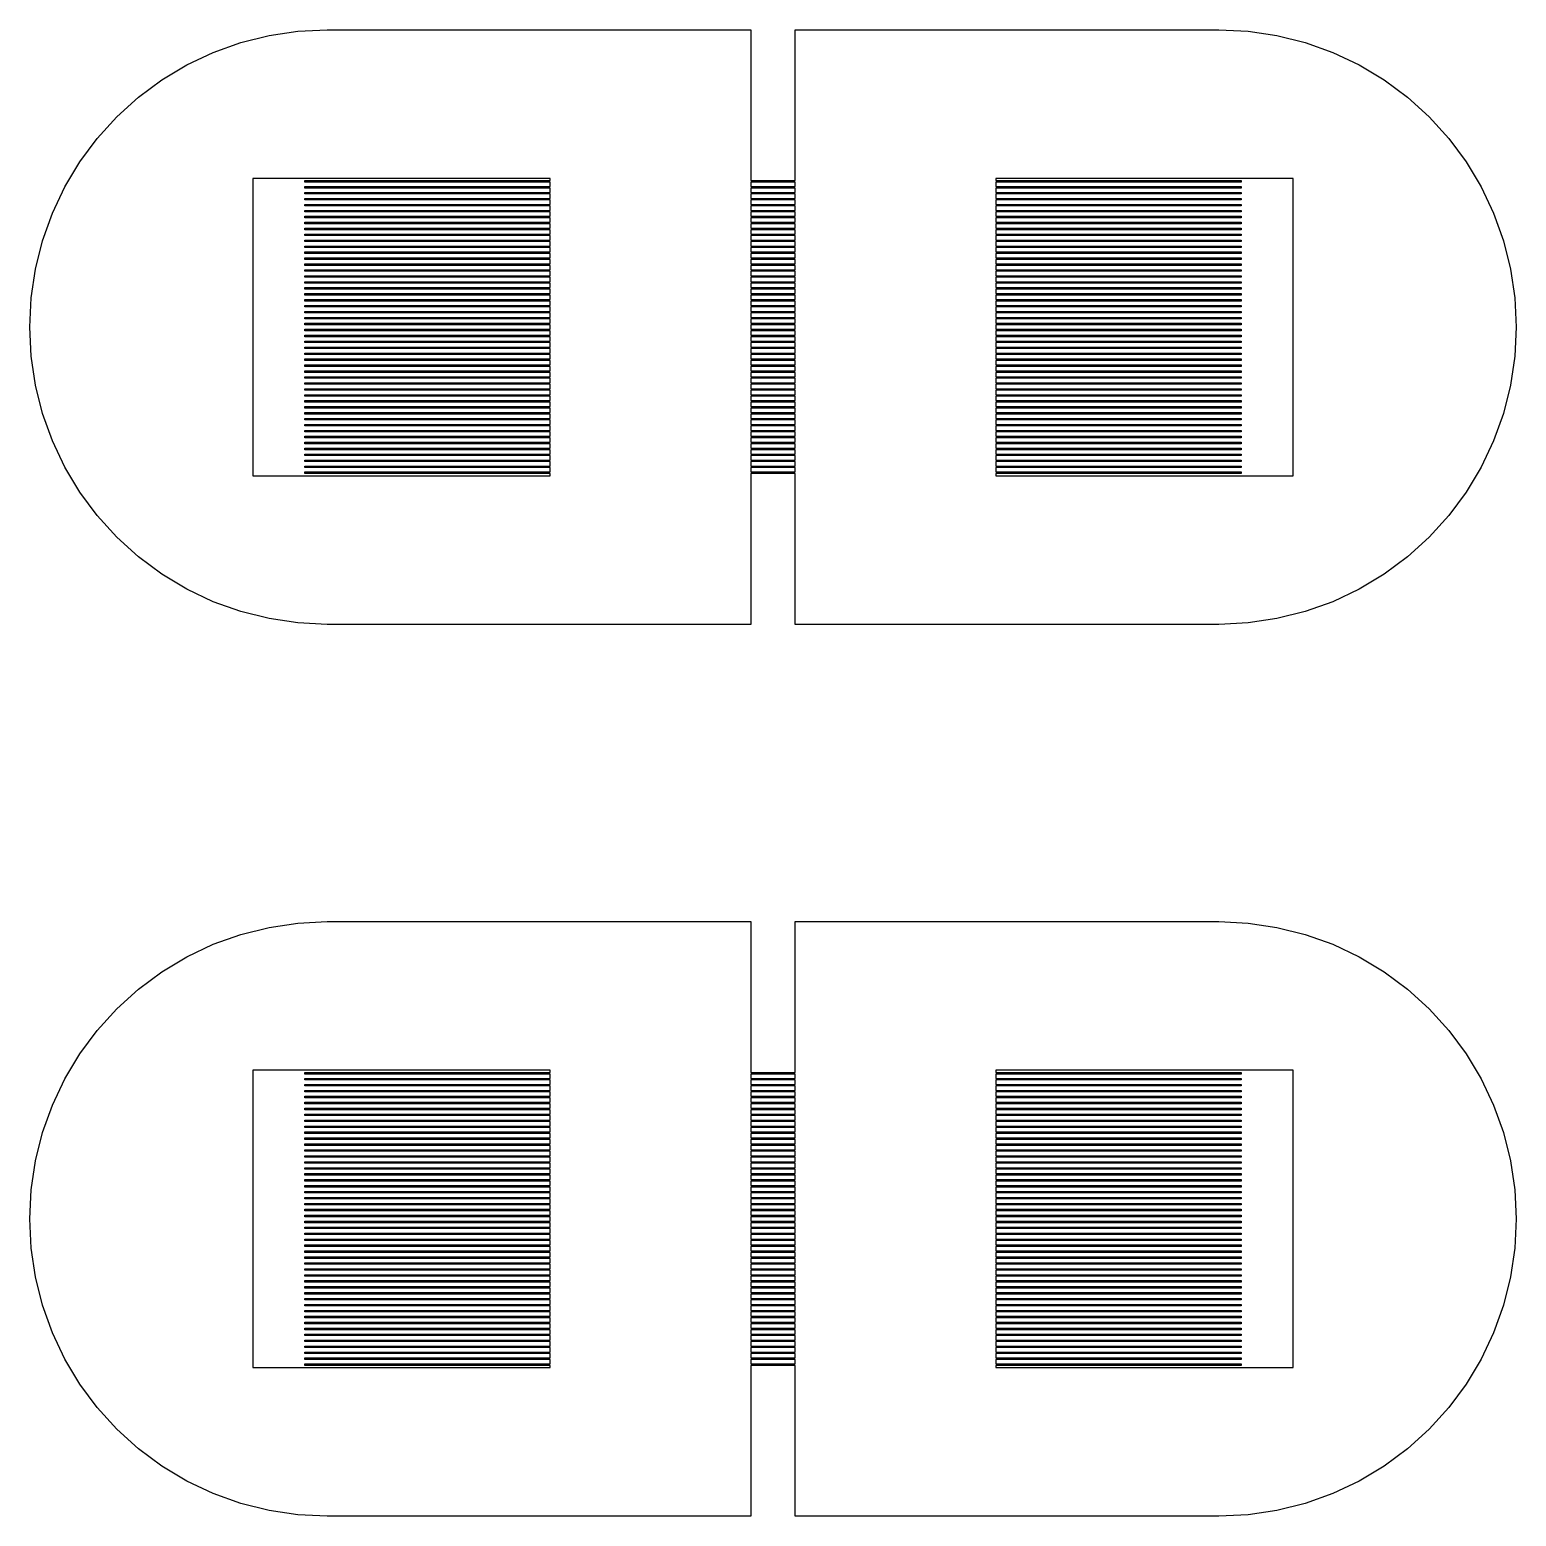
# Model space of a CAD drawing. Extents: x -16 to 83, y -18 to 83.
# Drawn here: x 18.5 to 28.5, y 36 to 46 of the extents above; entities that cross this region are included whole.
import ezdxf

# ---------------------------------------------------------------- set-up
doc = ezdxf.new("R2010")
doc.units = 0

msp = doc.modelspace()

# ---------------------------------------------------------------- linework, layer by layer
for p, q in [((20.304, 45.9904), (20.5, 46)), ((20.5, 46), (23.35, 46)), ((23.35, 46), (23.35, 44.985)), ((23.65, 44.985), (23.65, 46)), ((23.65, 46), (26.5, 46)), ((26.5, 46), (26.696, 45.9904)), ((19.7346, 45.8477), (19.9194, 45.9139)), ((19.9194, 45.9139), (20.1098, 45.9616)), ((20.1098, 45.9616), (20.304, 45.9904)), ((26.696, 45.9904), (26.8902, 45.9616)), ((26.8902, 45.9616), (27.0806, 45.9139)), ((27.0806, 45.9139), (27.2654, 45.8477)), ((19.5572, 45.7638), (19.7346, 45.8477)), ((27.2654, 45.8477), (27.4428, 45.7638)), ((19.3889, 45.6629), (19.5572, 45.7638)), ((27.4428, 45.7638), (27.6111, 45.6629)), ((19.2312, 45.546), (19.3889, 45.6629)), ((27.6111, 45.6629), (27.7688, 45.546)), ((19.0858, 45.4142), (19.2312, 45.546)), ((27.7688, 45.546), (27.9142, 45.4142)), ((18.954, 45.2688), (19.0858, 45.4142)), ((27.9142, 45.4142), (28.046, 45.2688)), ((18.8371, 45.1111), (18.954, 45.2688)), ((28.046, 45.2688), (28.1629, 45.1111)), ((18.7362, 44.9428), (18.8371, 45.1111)), ((28.1629, 45.1111), (28.2638, 44.9428)), ((22, 45), (20, 45)), ((20, 45), (20, 43)), ((22, 44.985), (22, 45)), ((27, 45), (25, 45)), ((25, 45), (25, 44.985)), ((27, 43), (27, 45)), ((18.6523, 44.7654), (18.7362, 44.9428)), ((20.35, 44.975), (20.35, 44.985)), ((20.35, 44.985), (22, 44.985)), ((22, 44.975), (20.35, 44.975)), ((20.35, 44.935), (20.35, 44.945)), ((20.35, 44.945), (22, 44.945)), ((22, 44.935), (20.35, 44.935)), ((20.35, 44.895), (20.35, 44.905)), ((20.35, 44.905), (22, 44.905)), ((22, 44.945), (22, 44.975)), ((22, 44.905), (22, 44.935)), ((23.35, 44.985), (23.65, 44.985)), ((23.65, 44.975), (23.35, 44.975)), ((23.35, 44.975), (23.35, 44.945)), ((23.35, 44.945), (23.65, 44.945)), ((23.65, 44.935), (23.35, 44.935)), ((23.35, 44.935), (23.35, 44.905)), ((23.35, 44.905), (23.65, 44.905)), ((23.65, 44.945), (23.65, 44.975)), ((23.65, 44.905), (23.65, 44.935)), ((25, 44.985), (26.65, 44.985)), ((26.65, 44.975), (25, 44.975)), ((25, 44.975), (25, 44.945)), ((25, 44.945), (26.65, 44.945)), ((26.65, 44.935), (25, 44.935)), ((25, 44.935), (25, 44.905)), ((25, 44.905), (26.65, 44.905)), ((26.65, 44.985), (26.65, 44.975)), ((26.65, 44.945), (26.65, 44.935)), ((26.65, 44.905), (26.65, 44.895)), ((28.2638, 44.9428), (28.3477, 44.7654)), ((22, 44.895), (20.35, 44.895)), ((20.35, 44.855), (20.35, 44.865)), ((20.35, 44.865), (22, 44.865)), ((22, 44.855), (20.35, 44.855)), ((20.35, 44.815), (20.35, 44.825)), ((20.35, 44.825), (22, 44.825)), ((22, 44.815), (20.35, 44.815)), ((22, 44.865), (22, 44.895)), ((22, 44.825), (22, 44.855)), ((22, 44.785), (22, 44.815)), ((23.65, 44.895), (23.35, 44.895)), ((23.35, 44.895), (23.35, 44.865)), ((23.35, 44.865), (23.65, 44.865)), ((23.65, 44.855), (23.35, 44.855)), ((23.35, 44.855), (23.35, 44.825)), ((23.35, 44.825), (23.65, 44.825)), ((23.65, 44.815), (23.35, 44.815)), ((23.35, 44.815), (23.35, 44.785)), ((23.65, 44.865), (23.65, 44.895)), ((23.65, 44.825), (23.65, 44.855)), ((23.65, 44.785), (23.65, 44.815)), ((26.65, 44.895), (25, 44.895)), ((25, 44.895), (25, 44.865)), ((25, 44.865), (26.65, 44.865)), ((26.65, 44.855), (25, 44.855)), ((25, 44.855), (25, 44.825)), ((25, 44.825), (26.65, 44.825)), ((26.65, 44.815), (25, 44.815)), ((25, 44.815), (25, 44.785)), ((26.65, 44.865), (26.65, 44.855)), ((26.65, 44.825), (26.65, 44.815)), ((18.5861, 44.5806), (18.6523, 44.7654)), ((20.35, 44.775), (20.35, 44.785)), ((20.35, 44.785), (22, 44.785)), ((22, 44.775), (20.35, 44.775)), ((20.35, 44.735), (20.35, 44.745)), ((20.35, 44.745), (22, 44.745)), ((22, 44.735), (20.35, 44.735)), ((20.35, 44.695), (20.35, 44.705)), ((20.35, 44.705), (22, 44.705)), ((22, 44.745), (22, 44.775)), ((22, 44.705), (22, 44.735)), ((23.35, 44.785), (23.65, 44.785)), ((23.65, 44.775), (23.35, 44.775)), ((23.35, 44.775), (23.35, 44.745)), ((23.35, 44.745), (23.65, 44.745)), ((23.65, 44.735), (23.35, 44.735)), ((23.35, 44.735), (23.35, 44.705)), ((23.35, 44.705), (23.65, 44.705)), ((23.65, 44.745), (23.65, 44.775)), ((23.65, 44.705), (23.65, 44.735)), ((25, 44.785), (26.65, 44.785)), ((26.65, 44.775), (25, 44.775)), ((25, 44.775), (25, 44.745)), ((25, 44.745), (26.65, 44.745)), ((26.65, 44.735), (25, 44.735)), ((25, 44.735), (25, 44.705)), ((25, 44.705), (26.65, 44.705)), ((26.65, 44.785), (26.65, 44.775)), ((26.65, 44.745), (26.65, 44.735)), ((26.65, 44.705), (26.65, 44.695)), ((28.3477, 44.7654), (28.4139, 44.5806)), ((22, 44.695), (20.35, 44.695)), ((20.35, 44.655), (20.35, 44.665)), ((20.35, 44.665), (22, 44.665)), ((22, 44.655), (20.35, 44.655)), ((20.35, 44.615), (20.35, 44.625)), ((20.35, 44.625), (22, 44.625)), ((22, 44.615), (20.35, 44.615)), ((22, 44.665), (22, 44.695)), ((22, 44.625), (22, 44.655)), ((22, 44.585), (22, 44.615)), ((23.65, 44.695), (23.35, 44.695)), ((23.35, 44.695), (23.35, 44.665)), ((23.35, 44.665), (23.65, 44.665)), ((23.65, 44.655), (23.35, 44.655)), ((23.35, 44.655), (23.35, 44.625)), ((23.35, 44.625), (23.65, 44.625)), ((23.65, 44.615), (23.35, 44.615)), ((23.35, 44.615), (23.35, 44.585)), ((23.65, 44.665), (23.65, 44.695)), ((23.65, 44.625), (23.65, 44.655)), ((23.65, 44.585), (23.65, 44.615)), ((26.65, 44.695), (25, 44.695)), ((25, 44.695), (25, 44.665)), ((25, 44.665), (26.65, 44.665)), ((26.65, 44.655), (25, 44.655)), ((25, 44.655), (25, 44.625)), ((25, 44.625), (26.65, 44.625)), ((26.65, 44.615), (25, 44.615)), ((25, 44.615), (25, 44.585)), ((26.65, 44.665), (26.65, 44.655)), ((26.65, 44.625), (26.65, 44.615)), ((18.5384, 44.3902), (18.5861, 44.5806)), ((20.35, 44.575), (20.35, 44.585)), ((20.35, 44.585), (22, 44.585)), ((22, 44.575), (20.35, 44.575)), ((20.35, 44.535), (20.35, 44.545)), ((20.35, 44.545), (22, 44.545)), ((22, 44.535), (20.35, 44.535)), ((20.35, 44.495), (20.35, 44.505)), ((20.35, 44.505), (22, 44.505)), ((22, 44.545), (22, 44.575)), ((22, 44.505), (22, 44.535)), ((23.35, 44.585), (23.65, 44.585)), ((23.65, 44.575), (23.35, 44.575)), ((23.35, 44.575), (23.35, 44.545)), ((23.35, 44.545), (23.65, 44.545)), ((23.65, 44.535), (23.35, 44.535)), ((23.35, 44.535), (23.35, 44.505)), ((23.35, 44.505), (23.65, 44.505)), ((23.65, 44.545), (23.65, 44.575)), ((23.65, 44.505), (23.65, 44.535)), ((25, 44.585), (26.65, 44.585)), ((26.65, 44.575), (25, 44.575)), ((25, 44.575), (25, 44.545)), ((25, 44.545), (26.65, 44.545)), ((26.65, 44.535), (25, 44.535)), ((25, 44.535), (25, 44.505)), ((25, 44.505), (26.65, 44.505)), ((26.65, 44.585), (26.65, 44.575)), ((26.65, 44.545), (26.65, 44.535)), ((26.65, 44.505), (26.65, 44.495)), ((28.4139, 44.5806), (28.4616, 44.3902)), ((22, 44.495), (20.35, 44.495)), ((20.35, 44.455), (20.35, 44.465)), ((20.35, 44.465), (22, 44.465)), ((22, 44.455), (20.35, 44.455)), ((20.35, 44.415), (20.35, 44.425)), ((20.35, 44.425), (22, 44.425)), ((22, 44.415), (20.35, 44.415)), ((22, 44.465), (22, 44.495)), ((22, 44.425), (22, 44.455)), ((22, 44.385), (22, 44.415)), ((23.65, 44.495), (23.35, 44.495)), ((23.35, 44.495), (23.35, 44.465)), ((23.35, 44.465), (23.65, 44.465)), ((23.65, 44.455), (23.35, 44.455)), ((23.35, 44.455), (23.35, 44.425)), ((23.35, 44.425), (23.65, 44.425)), ((23.65, 44.415), (23.35, 44.415)), ((23.35, 44.415), (23.35, 44.385)), ((23.65, 44.465), (23.65, 44.495)), ((23.65, 44.425), (23.65, 44.455)), ((23.65, 44.385), (23.65, 44.415)), ((26.65, 44.495), (25, 44.495)), ((25, 44.495), (25, 44.465)), ((25, 44.465), (26.65, 44.465)), ((26.65, 44.455), (25, 44.455)), ((25, 44.455), (25, 44.425)), ((25, 44.425), (26.65, 44.425)), ((26.65, 44.415), (25, 44.415)), ((25, 44.415), (25, 44.385)), ((26.65, 44.465), (26.65, 44.455)), ((26.65, 44.425), (26.65, 44.415)), ((18.5096, 44.196), (18.5384, 44.3902)), ((20.35, 44.375), (20.35, 44.385)), ((20.35, 44.385), (22, 44.385)), ((22, 44.375), (20.35, 44.375)), ((20.35, 44.335), (20.35, 44.345)), ((20.35, 44.345), (22, 44.345)), ((22, 44.335), (20.35, 44.335)), ((20.35, 44.295), (20.35, 44.305)), ((20.35, 44.305), (22, 44.305)), ((22, 44.345), (22, 44.375)), ((22, 44.305), (22, 44.335)), ((23.35, 44.385), (23.65, 44.385)), ((23.65, 44.375), (23.35, 44.375)), ((23.35, 44.375), (23.35, 44.345)), ((23.35, 44.345), (23.65, 44.345)), ((23.65, 44.335), (23.35, 44.335)), ((23.35, 44.335), (23.35, 44.305)), ((23.35, 44.305), (23.65, 44.305)), ((23.65, 44.345), (23.65, 44.375)), ((23.65, 44.305), (23.65, 44.335)), ((25, 44.385), (26.65, 44.385)), ((26.65, 44.375), (25, 44.375)), ((25, 44.375), (25, 44.345)), ((25, 44.345), (26.65, 44.345)), ((26.65, 44.335), (25, 44.335)), ((25, 44.335), (25, 44.305)), ((25, 44.305), (26.65, 44.305)), ((26.65, 44.385), (26.65, 44.375)), ((26.65, 44.345), (26.65, 44.335)), ((26.65, 44.305), (26.65, 44.295)), ((28.4616, 44.3902), (28.4904, 44.196)), ((22, 44.295), (20.35, 44.295)), ((20.35, 44.255), (20.35, 44.265)), ((20.35, 44.265), (22, 44.265)), ((22, 44.255), (20.35, 44.255)), ((20.35, 44.215), (20.35, 44.225)), ((20.35, 44.225), (22, 44.225)), ((22, 44.215), (20.35, 44.215)), ((22, 44.265), (22, 44.295)), ((22, 44.225), (22, 44.255)), ((22, 44.185), (22, 44.215)), ((23.65, 44.295), (23.35, 44.295)), ((23.35, 44.295), (23.35, 44.265)), ((23.35, 44.265), (23.65, 44.265)), ((23.65, 44.255), (23.35, 44.255)), ((23.35, 44.255), (23.35, 44.225)), ((23.35, 44.225), (23.65, 44.225)), ((23.65, 44.215), (23.35, 44.215)), ((23.35, 44.215), (23.35, 44.185)), ((23.65, 44.265), (23.65, 44.295)), ((23.65, 44.225), (23.65, 44.255)), ((23.65, 44.185), (23.65, 44.215)), ((26.65, 44.295), (25, 44.295)), ((25, 44.295), (25, 44.265)), ((25, 44.265), (26.65, 44.265)), ((26.65, 44.255), (25, 44.255)), ((25, 44.255), (25, 44.225)), ((25, 44.225), (26.65, 44.225)), ((26.65, 44.215), (25, 44.215)), ((25, 44.215), (25, 44.185)), ((26.65, 44.265), (26.65, 44.255)), ((26.65, 44.225), (26.65, 44.215)), ((18.5, 44), (18.5096, 44.196)), ((20.35, 44.175), (20.35, 44.185)), ((20.35, 44.185), (22, 44.185)), ((22, 44.175), (20.35, 44.175)), ((20.35, 44.135), (20.35, 44.145)), ((20.35, 44.145), (22, 44.145)), ((22, 44.135), (20.35, 44.135)), ((20.35, 44.095), (20.35, 44.105)), ((20.35, 44.105), (22, 44.105)), ((22, 44.145), (22, 44.175)), ((22, 44.105), (22, 44.135)), ((23.35, 44.185), (23.65, 44.185)), ((23.65, 44.175), (23.35, 44.175)), ((23.35, 44.175), (23.35, 44.145)), ((23.35, 44.145), (23.65, 44.145)), ((23.65, 44.135), (23.35, 44.135)), ((23.35, 44.135), (23.35, 44.105)), ((23.35, 44.105), (23.65, 44.105)), ((23.65, 44.145), (23.65, 44.175)), ((23.65, 44.105), (23.65, 44.135)), ((25, 44.185), (26.65, 44.185)), ((26.65, 44.175), (25, 44.175)), ((25, 44.175), (25, 44.145)), ((25, 44.145), (26.65, 44.145)), ((26.65, 44.135), (25, 44.135)), ((25, 44.135), (25, 44.105)), ((25, 44.105), (26.65, 44.105)), ((26.65, 44.185), (26.65, 44.175)), ((26.65, 44.145), (26.65, 44.135)), ((26.65, 44.105), (26.65, 44.095)), ((28.4904, 44.196), (28.5, 44)), ((18.5096, 43.804), (18.5, 44)), ((22, 44.095), (20.35, 44.095)), ((20.35, 44.055), (20.35, 44.065)), ((20.35, 44.065), (22, 44.065)), ((22, 44.055), (20.35, 44.055)), ((20.35, 44.015), (20.35, 44.025)), ((20.35, 44.025), (22, 44.025)), ((22, 44.015), (20.35, 44.015)), ((22, 44.065), (22, 44.095)), ((22, 44.025), (22, 44.055)), ((22, 43.985), (22, 44.015)), ((23.65, 44.095), (23.35, 44.095)), ((23.35, 44.095), (23.35, 44.065)), ((23.35, 44.065), (23.65, 44.065)), ((23.65, 44.055), (23.35, 44.055)), ((23.35, 44.055), (23.35, 44.025)), ((23.35, 44.025), (23.65, 44.025)), ((23.65, 44.015), (23.35, 44.015)), ((23.35, 44.015), (23.35, 43.985)), ((23.65, 44.065), (23.65, 44.095)), ((23.65, 44.025), (23.65, 44.055)), ((23.65, 43.985), (23.65, 44.015)), ((26.65, 44.095), (25, 44.095)), ((25, 44.095), (25, 44.065)), ((25, 44.065), (26.65, 44.065)), ((26.65, 44.055), (25, 44.055)), ((25, 44.055), (25, 44.025)), ((25, 44.025), (26.65, 44.025)), ((26.65, 44.015), (25, 44.015)), ((25, 44.015), (25, 43.985)), ((26.65, 44.065), (26.65, 44.055)), ((26.65, 44.025), (26.65, 44.015)), ((28.5, 44), (28.4904, 43.804)), ((20.35, 43.975), (20.35, 43.985)), ((20.35, 43.985), (22, 43.985)), ((22, 43.975), (20.35, 43.975)), ((20.35, 43.935), (20.35, 43.945)), ((20.35, 43.945), (22, 43.945)), ((22, 43.935), (20.35, 43.935)), ((20.35, 43.895), (20.35, 43.905)), ((20.35, 43.905), (22, 43.905)), ((22, 43.945), (22, 43.975)), ((22, 43.905), (22, 43.935)), ((23.35, 43.985), (23.65, 43.985)), ((23.65, 43.975), (23.35, 43.975)), ((23.35, 43.975), (23.35, 43.945)), ((23.35, 43.945), (23.65, 43.945)), ((23.65, 43.935), (23.35, 43.935)), ((23.35, 43.935), (23.35, 43.905)), ((23.35, 43.905), (23.65, 43.905)), ((23.65, 43.945), (23.65, 43.975)), ((23.65, 43.905), (23.65, 43.935)), ((25, 43.985), (26.65, 43.985)), ((26.65, 43.975), (25, 43.975)), ((25, 43.975), (25, 43.945)), ((25, 43.945), (26.65, 43.945)), ((26.65, 43.935), (25, 43.935)), ((25, 43.935), (25, 43.905)), ((25, 43.905), (26.65, 43.905)), ((26.65, 43.985), (26.65, 43.975)), ((26.65, 43.945), (26.65, 43.935)), ((26.65, 43.905), (26.65, 43.895)), ((18.5384, 43.6098), (18.5096, 43.804)), ((22, 43.895), (20.35, 43.895)), ((20.35, 43.855), (20.35, 43.865)), ((20.35, 43.865), (22, 43.865)), ((22, 43.855), (20.35, 43.855)), ((20.35, 43.815), (20.35, 43.825)), ((20.35, 43.825), (22, 43.825)), ((22, 43.815), (20.35, 43.815)), ((22, 43.865), (22, 43.895)), ((22, 43.825), (22, 43.855)), ((22, 43.785), (22, 43.815)), ((23.65, 43.895), (23.35, 43.895)), ((23.35, 43.895), (23.35, 43.865)), ((23.35, 43.865), (23.65, 43.865)), ((23.65, 43.855), (23.35, 43.855)), ((23.35, 43.855), (23.35, 43.825)), ((23.35, 43.825), (23.65, 43.825)), ((23.65, 43.815), (23.35, 43.815)), ((23.35, 43.815), (23.35, 43.785)), ((23.65, 43.865), (23.65, 43.895)), ((23.65, 43.825), (23.65, 43.855)), ((23.65, 43.785), (23.65, 43.815)), ((26.65, 43.895), (25, 43.895)), ((25, 43.895), (25, 43.865)), ((25, 43.865), (26.65, 43.865)), ((26.65, 43.855), (25, 43.855)), ((25, 43.855), (25, 43.825)), ((25, 43.825), (26.65, 43.825)), ((26.65, 43.815), (25, 43.815)), ((25, 43.815), (25, 43.785)), ((26.65, 43.865), (26.65, 43.855)), ((26.65, 43.825), (26.65, 43.815)), ((28.4904, 43.804), (28.4616, 43.6098)), ((20.35, 43.775), (20.35, 43.785)), ((20.35, 43.785), (22, 43.785)), ((22, 43.775), (20.35, 43.775)), ((20.35, 43.735), (20.35, 43.745)), ((20.35, 43.745), (22, 43.745)), ((22, 43.735), (20.35, 43.735)), ((20.35, 43.695), (20.35, 43.705)), ((20.35, 43.705), (22, 43.705)), ((22, 43.745), (22, 43.775)), ((22, 43.705), (22, 43.735)), ((23.35, 43.785), (23.65, 43.785)), ((23.65, 43.775), (23.35, 43.775)), ((23.35, 43.775), (23.35, 43.745)), ((23.35, 43.745), (23.65, 43.745)), ((23.65, 43.735), (23.35, 43.735)), ((23.35, 43.735), (23.35, 43.705)), ((23.35, 43.705), (23.65, 43.705)), ((23.65, 43.745), (23.65, 43.775)), ((23.65, 43.705), (23.65, 43.735)), ((25, 43.785), (26.65, 43.785)), ((26.65, 43.775), (25, 43.775)), ((25, 43.775), (25, 43.745)), ((25, 43.745), (26.65, 43.745)), ((26.65, 43.735), (25, 43.735)), ((25, 43.735), (25, 43.705)), ((25, 43.705), (26.65, 43.705)), ((26.65, 43.785), (26.65, 43.775)), ((26.65, 43.745), (26.65, 43.735)), ((26.65, 43.705), (26.65, 43.695)), ((18.5861, 43.4194), (18.5384, 43.6098)), ((22, 43.695), (20.35, 43.695)), ((20.35, 43.655), (20.35, 43.665)), ((20.35, 43.665), (22, 43.665)), ((22, 43.655), (20.35, 43.655)), ((20.35, 43.615), (20.35, 43.625)), ((20.35, 43.625), (22, 43.625)), ((22, 43.615), (20.35, 43.615)), ((22, 43.665), (22, 43.695)), ((22, 43.625), (22, 43.655)), ((22, 43.585), (22, 43.615)), ((23.65, 43.695), (23.35, 43.695)), ((23.35, 43.695), (23.35, 43.665)), ((23.35, 43.665), (23.65, 43.665)), ((23.65, 43.655), (23.35, 43.655)), ((23.35, 43.655), (23.35, 43.625)), ((23.35, 43.625), (23.65, 43.625)), ((23.65, 43.615), (23.35, 43.615)), ((23.35, 43.615), (23.35, 43.585)), ((23.65, 43.665), (23.65, 43.695)), ((23.65, 43.625), (23.65, 43.655)), ((23.65, 43.585), (23.65, 43.615)), ((26.65, 43.695), (25, 43.695)), ((25, 43.695), (25, 43.665)), ((25, 43.665), (26.65, 43.665)), ((26.65, 43.655), (25, 43.655)), ((25, 43.655), (25, 43.625)), ((25, 43.625), (26.65, 43.625)), ((26.65, 43.615), (25, 43.615)), ((25, 43.615), (25, 43.585)), ((26.65, 43.665), (26.65, 43.655)), ((26.65, 43.625), (26.65, 43.615)), ((28.4616, 43.6098), (28.4139, 43.4194)), ((20.35, 43.575), (20.35, 43.585)), ((20.35, 43.585), (22, 43.585)), ((22, 43.575), (20.35, 43.575)), ((20.35, 43.535), (20.35, 43.545)), ((20.35, 43.545), (22, 43.545)), ((22, 43.535), (20.35, 43.535)), ((20.35, 43.495), (20.35, 43.505)), ((20.35, 43.505), (22, 43.505)), ((22, 43.545), (22, 43.575)), ((22, 43.505), (22, 43.535)), ((23.35, 43.585), (23.65, 43.585)), ((23.65, 43.575), (23.35, 43.575)), ((23.35, 43.575), (23.35, 43.545)), ((23.35, 43.545), (23.65, 43.545)), ((23.65, 43.535), (23.35, 43.535)), ((23.35, 43.535), (23.35, 43.505)), ((23.35, 43.505), (23.65, 43.505)), ((23.65, 43.545), (23.65, 43.575)), ((23.65, 43.505), (23.65, 43.535)), ((25, 43.585), (26.65, 43.585)), ((26.65, 43.575), (25, 43.575)), ((25, 43.575), (25, 43.545)), ((25, 43.545), (26.65, 43.545)), ((26.65, 43.535), (25, 43.535)), ((25, 43.535), (25, 43.505)), ((25, 43.505), (26.65, 43.505)), ((26.65, 43.585), (26.65, 43.575)), ((26.65, 43.545), (26.65, 43.535)), ((26.65, 43.505), (26.65, 43.495)), ((18.6523, 43.2346), (18.5861, 43.4194)), ((22, 43.495), (20.35, 43.495)), ((20.35, 43.455), (20.35, 43.465)), ((20.35, 43.465), (22, 43.465)), ((22, 43.455), (20.35, 43.455)), ((20.35, 43.415), (20.35, 43.425)), ((20.35, 43.425), (22, 43.425)), ((22, 43.415), (20.35, 43.415)), ((22, 43.465), (22, 43.495)), ((22, 43.425), (22, 43.455)), ((22, 43.385), (22, 43.415)), ((23.65, 43.495), (23.35, 43.495)), ((23.35, 43.495), (23.35, 43.465)), ((23.35, 43.465), (23.65, 43.465)), ((23.65, 43.455), (23.35, 43.455)), ((23.35, 43.455), (23.35, 43.425)), ((23.35, 43.425), (23.65, 43.425)), ((23.65, 43.415), (23.35, 43.415)), ((23.35, 43.415), (23.35, 43.385)), ((23.65, 43.465), (23.65, 43.495)), ((23.65, 43.425), (23.65, 43.455)), ((23.65, 43.385), (23.65, 43.415)), ((26.65, 43.495), (25, 43.495)), ((25, 43.495), (25, 43.465)), ((25, 43.465), (26.65, 43.465)), ((26.65, 43.455), (25, 43.455)), ((25, 43.455), (25, 43.425)), ((25, 43.425), (26.65, 43.425)), ((26.65, 43.415), (25, 43.415)), ((25, 43.415), (25, 43.385)), ((26.65, 43.465), (26.65, 43.455)), ((26.65, 43.425), (26.65, 43.415)), ((28.4139, 43.4194), (28.3477, 43.2346)), ((20.35, 43.375), (20.35, 43.385)), ((20.35, 43.385), (22, 43.385)), ((22, 43.375), (20.35, 43.375)), ((20.35, 43.335), (20.35, 43.345)), ((20.35, 43.345), (22, 43.345)), ((22, 43.335), (20.35, 43.335)), ((20.35, 43.295), (20.35, 43.305)), ((20.35, 43.305), (22, 43.305)), ((22, 43.345), (22, 43.375)), ((22, 43.305), (22, 43.335)), ((23.35, 43.385), (23.65, 43.385)), ((23.65, 43.375), (23.35, 43.375)), ((23.35, 43.375), (23.35, 43.345)), ((23.35, 43.345), (23.65, 43.345)), ((23.65, 43.335), (23.35, 43.335)), ((23.35, 43.335), (23.35, 43.305)), ((23.35, 43.305), (23.65, 43.305)), ((23.65, 43.345), (23.65, 43.375)), ((23.65, 43.305), (23.65, 43.335)), ((25, 43.385), (26.65, 43.385)), ((26.65, 43.375), (25, 43.375)), ((25, 43.375), (25, 43.345)), ((25, 43.345), (26.65, 43.345)), ((26.65, 43.335), (25, 43.335)), ((25, 43.335), (25, 43.305)), ((25, 43.305), (26.65, 43.305)), ((26.65, 43.385), (26.65, 43.375)), ((26.65, 43.345), (26.65, 43.335)), ((26.65, 43.305), (26.65, 43.295)), ((18.7362, 43.0572), (18.6523, 43.2346)), ((22, 43.295), (20.35, 43.295)), ((20.35, 43.255), (20.35, 43.265)), ((20.35, 43.265), (22, 43.265)), ((22, 43.255), (20.35, 43.255)), ((20.35, 43.215), (20.35, 43.225)), ((20.35, 43.225), (22, 43.225)), ((22, 43.215), (20.35, 43.215)), ((22, 43.265), (22, 43.295)), ((22, 43.225), (22, 43.255)), ((22, 43.185), (22, 43.215)), ((23.65, 43.295), (23.35, 43.295)), ((23.35, 43.295), (23.35, 43.265)), ((23.35, 43.265), (23.65, 43.265)), ((23.65, 43.255), (23.35, 43.255)), ((23.35, 43.255), (23.35, 43.225)), ((23.35, 43.225), (23.65, 43.225)), ((23.65, 43.215), (23.35, 43.215)), ((23.35, 43.215), (23.35, 43.185)), ((23.65, 43.265), (23.65, 43.295)), ((23.65, 43.225), (23.65, 43.255)), ((23.65, 43.185), (23.65, 43.215)), ((26.65, 43.295), (25, 43.295)), ((25, 43.295), (25, 43.265)), ((25, 43.265), (26.65, 43.265)), ((26.65, 43.255), (25, 43.255)), ((25, 43.255), (25, 43.225)), ((25, 43.225), (26.65, 43.225)), ((26.65, 43.215), (25, 43.215)), ((25, 43.215), (25, 43.185)), ((26.65, 43.265), (26.65, 43.255)), ((26.65, 43.225), (26.65, 43.215)), ((28.3477, 43.2346), (28.2638, 43.0572)), ((20.35, 43.175), (20.35, 43.185)), ((20.35, 43.185), (22, 43.185)), ((22, 43.175), (20.35, 43.175)), ((20.35, 43.135), (20.35, 43.145)), ((20.35, 43.145), (22, 43.145)), ((22, 43.135), (20.35, 43.135)), ((20.35, 43.095), (20.35, 43.105)), ((20.35, 43.105), (22, 43.105)), ((22, 43.145), (22, 43.175)), ((22, 43.105), (22, 43.135)), ((23.35, 43.185), (23.65, 43.185)), ((23.65, 43.175), (23.35, 43.175)), ((23.35, 43.175), (23.35, 43.145)), ((23.35, 43.145), (23.65, 43.145)), ((23.65, 43.135), (23.35, 43.135)), ((23.35, 43.135), (23.35, 43.105)), ((23.35, 43.105), (23.65, 43.105)), ((23.65, 43.145), (23.65, 43.175)), ((23.65, 43.105), (23.65, 43.135)), ((25, 43.185), (26.65, 43.185)), ((26.65, 43.175), (25, 43.175)), ((25, 43.175), (25, 43.145)), ((25, 43.145), (26.65, 43.145)), ((26.65, 43.135), (25, 43.135)), ((25, 43.135), (25, 43.105)), ((25, 43.105), (26.65, 43.105)), ((26.65, 43.185), (26.65, 43.175)), ((26.65, 43.145), (26.65, 43.135)), ((26.65, 43.105), (26.65, 43.095)), ((18.8371, 42.8889), (18.7362, 43.0572)), ((20, 43), (22, 43)), ((22, 43.095), (20.35, 43.095)), ((20.35, 43.055), (20.35, 43.065)), ((20.35, 43.065), (22, 43.065)), ((22, 43.055), (20.35, 43.055)), ((20.35, 43.015), (20.35, 43.025)), ((20.35, 43.025), (22, 43.025)), ((22, 43.015), (20.35, 43.015)), ((22, 43.065), (22, 43.095)), ((22, 43.025), (22, 43.055)), ((22, 43), (22, 43.015)), ((23.65, 43.095), (23.35, 43.095)), ((23.35, 43.095), (23.35, 43.065)), ((23.35, 43.065), (23.65, 43.065)), ((23.65, 43.055), (23.35, 43.055)), ((23.35, 43.055), (23.35, 43.025)), ((23.35, 43.025), (23.65, 43.025)), ((23.65, 43.015), (23.35, 43.015)), ((23.35, 43.015), (23.35, 42)), ((23.65, 43.065), (23.65, 43.095)), ((23.65, 43.025), (23.65, 43.055)), ((23.65, 42), (23.65, 43.015)), ((26.65, 43.095), (25, 43.095)), ((25, 43.095), (25, 43.065)), ((25, 43.065), (26.65, 43.065)), ((26.65, 43.055), (25, 43.055)), ((25, 43.055), (25, 43.025)), ((25, 43.025), (26.65, 43.025)), ((26.65, 43.015), (25, 43.015)), ((25, 43.015), (25, 43)), ((25, 43), (27, 43)), ((26.65, 43.065), (26.65, 43.055)), ((26.65, 43.025), (26.65, 43.015)), ((28.2638, 43.0572), (28.1629, 42.8889)), ((18.954, 42.7312), (18.8371, 42.8889)), ((28.1629, 42.8889), (28.046, 42.7312)), ((19.0858, 42.5858), (18.954, 42.7312)), ((28.046, 42.7312), (27.9142, 42.5858)), ((19.2312, 42.454), (19.0858, 42.5858)), ((27.9142, 42.5858), (27.7688, 42.454)), ((19.3889, 42.3371), (19.2312, 42.454)), ((27.7688, 42.454), (27.6111, 42.3371)), ((19.5572, 42.2362), (19.3889, 42.3371)), ((27.6111, 42.3371), (27.4428, 42.2362)), ((19.7346, 42.1523), (19.5572, 42.2362)), ((27.4428, 42.2362), (27.2654, 42.1523)), ((19.9194, 42.0861), (19.7346, 42.1523)), ((27.2654, 42.1523), (27.0806, 42.0861)), ((20.1098, 42.0384), (19.9194, 42.0861)), ((20.304, 42.0096), (20.1098, 42.0384)), ((20.5, 42), (20.304, 42.0096)), ((23.35, 42), (20.5, 42)), ((26.5, 42), (23.65, 42)), ((26.696, 42.0096), (26.5, 42)), ((26.8902, 42.0384), (26.696, 42.0096)), ((27.0806, 42.0861), (26.8902, 42.0384)), ((20.304, 39.9904), (20.5, 40)), ((20.5, 40), (23.35, 40)), ((23.35, 40), (23.35, 38.985)), ((23.65, 38.985), (23.65, 40)), ((23.65, 40), (26.5, 40)), ((26.5, 40), (26.696, 39.9904)), ((19.7346, 39.8477), (19.9194, 39.9139)), ((19.9194, 39.9139), (20.1098, 39.9616)), ((20.1098, 39.9616), (20.304, 39.9904)), ((26.696, 39.9904), (26.8902, 39.9616)), ((26.8902, 39.9616), (27.0806, 39.9139)), ((27.0806, 39.9139), (27.2654, 39.8477)), ((19.5572, 39.7638), (19.7346, 39.8477)), ((27.2654, 39.8477), (27.4428, 39.7638)), ((19.3889, 39.6629), (19.5572, 39.7638)), ((27.4428, 39.7638), (27.6111, 39.6629)), ((19.2312, 39.546), (19.3889, 39.6629)), ((27.6111, 39.6629), (27.7688, 39.546)), ((19.0858, 39.4142), (19.2312, 39.546)), ((27.7688, 39.546), (27.9142, 39.4142)), ((18.954, 39.2688), (19.0858, 39.4142)), ((27.9142, 39.4142), (28.046, 39.2688)), ((18.8371, 39.1111), (18.954, 39.2688)), ((28.046, 39.2688), (28.1629, 39.1111)), ((18.7362, 38.9428), (18.8371, 39.1111)), ((28.1629, 39.1111), (28.2638, 38.9428)), ((22, 39), (20, 39)), ((20, 39), (20, 37)), ((22, 38.985), (22, 39)), ((27, 39), (25, 39)), ((25, 39), (25, 38.985)), ((27, 37), (27, 39)), ((18.6523, 38.7654), (18.7362, 38.9428)), ((20.35, 38.975), (20.35, 38.985)), ((20.35, 38.985), (22, 38.985)), ((22, 38.975), (20.35, 38.975)), ((20.35, 38.935), (20.35, 38.945)), ((20.35, 38.945), (22, 38.945)), ((22, 38.935), (20.35, 38.935)), ((20.35, 38.895), (20.35, 38.905)), ((20.35, 38.905), (22, 38.905)), ((22, 38.945), (22, 38.975)), ((22, 38.905), (22, 38.935)), ((23.35, 38.985), (23.65, 38.985)), ((23.65, 38.975), (23.35, 38.975)), ((23.35, 38.975), (23.35, 38.945)), ((23.35, 38.945), (23.65, 38.945)), ((23.65, 38.935), (23.35, 38.935)), ((23.35, 38.935), (23.35, 38.905)), ((23.35, 38.905), (23.65, 38.905)), ((23.65, 38.945), (23.65, 38.975)), ((23.65, 38.905), (23.65, 38.935)), ((25, 38.985), (26.65, 38.985)), ((26.65, 38.975), (25, 38.975)), ((25, 38.975), (25, 38.945)), ((25, 38.945), (26.65, 38.945)), ((26.65, 38.935), (25, 38.935)), ((25, 38.935), (25, 38.905)), ((25, 38.905), (26.65, 38.905)), ((26.65, 38.985), (26.65, 38.975)), ((26.65, 38.945), (26.65, 38.935)), ((26.65, 38.905), (26.65, 38.895)), ((28.2638, 38.9428), (28.3477, 38.7654)), ((22, 38.895), (20.35, 38.895)), ((20.35, 38.855), (20.35, 38.865)), ((20.35, 38.865), (22, 38.865)), ((22, 38.855), (20.35, 38.855)), ((20.35, 38.815), (20.35, 38.825)), ((20.35, 38.825), (22, 38.825)), ((22, 38.815), (20.35, 38.815)), ((22, 38.865), (22, 38.895)), ((22, 38.825), (22, 38.855)), ((22, 38.785), (22, 38.815)), ((23.65, 38.895), (23.35, 38.895)), ((23.35, 38.895), (23.35, 38.865)), ((23.35, 38.865), (23.65, 38.865)), ((23.65, 38.855), (23.35, 38.855)), ((23.35, 38.855), (23.35, 38.825)), ((23.35, 38.825), (23.65, 38.825)), ((23.65, 38.815), (23.35, 38.815)), ((23.35, 38.815), (23.35, 38.785)), ((23.65, 38.865), (23.65, 38.895)), ((23.65, 38.825), (23.65, 38.855)), ((23.65, 38.785), (23.65, 38.815)), ((26.65, 38.895), (25, 38.895)), ((25, 38.895), (25, 38.865)), ((25, 38.865), (26.65, 38.865)), ((26.65, 38.855), (25, 38.855)), ((25, 38.855), (25, 38.825)), ((25, 38.825), (26.65, 38.825)), ((26.65, 38.815), (25, 38.815)), ((25, 38.815), (25, 38.785)), ((26.65, 38.865), (26.65, 38.855)), ((26.65, 38.825), (26.65, 38.815)), ((18.5861, 38.5806), (18.6523, 38.7654)), ((20.35, 38.775), (20.35, 38.785)), ((20.35, 38.785), (22, 38.785)), ((22, 38.775), (20.35, 38.775)), ((20.35, 38.735), (20.35, 38.745)), ((20.35, 38.745), (22, 38.745)), ((22, 38.735), (20.35, 38.735)), ((20.35, 38.695), (20.35, 38.705)), ((20.35, 38.705), (22, 38.705)), ((22, 38.745), (22, 38.775)), ((22, 38.705), (22, 38.735)), ((23.35, 38.785), (23.65, 38.785)), ((23.65, 38.775), (23.35, 38.775)), ((23.35, 38.775), (23.35, 38.745)), ((23.35, 38.745), (23.65, 38.745)), ((23.65, 38.735), (23.35, 38.735)), ((23.35, 38.735), (23.35, 38.705)), ((23.35, 38.705), (23.65, 38.705)), ((23.65, 38.745), (23.65, 38.775)), ((23.65, 38.705), (23.65, 38.735)), ((25, 38.785), (26.65, 38.785)), ((26.65, 38.775), (25, 38.775)), ((25, 38.775), (25, 38.745)), ((25, 38.745), (26.65, 38.745)), ((26.65, 38.735), (25, 38.735)), ((25, 38.735), (25, 38.705)), ((25, 38.705), (26.65, 38.705)), ((26.65, 38.785), (26.65, 38.775)), ((26.65, 38.745), (26.65, 38.735)), ((26.65, 38.705), (26.65, 38.695)), ((28.3477, 38.7654), (28.4139, 38.5806)), ((22, 38.695), (20.35, 38.695)), ((20.35, 38.655), (20.35, 38.665)), ((20.35, 38.665), (22, 38.665)), ((22, 38.655), (20.35, 38.655)), ((20.35, 38.615), (20.35, 38.625)), ((20.35, 38.625), (22, 38.625)), ((22, 38.615), (20.35, 38.615)), ((22, 38.665), (22, 38.695)), ((22, 38.625), (22, 38.655)), ((22, 38.585), (22, 38.615)), ((23.65, 38.695), (23.35, 38.695)), ((23.35, 38.695), (23.35, 38.665)), ((23.35, 38.665), (23.65, 38.665)), ((23.65, 38.655), (23.35, 38.655)), ((23.35, 38.655), (23.35, 38.625)), ((23.35, 38.625), (23.65, 38.625)), ((23.65, 38.615), (23.35, 38.615)), ((23.35, 38.615), (23.35, 38.585)), ((23.65, 38.665), (23.65, 38.695)), ((23.65, 38.625), (23.65, 38.655)), ((23.65, 38.585), (23.65, 38.615)), ((26.65, 38.695), (25, 38.695)), ((25, 38.695), (25, 38.665)), ((25, 38.665), (26.65, 38.665)), ((26.65, 38.655), (25, 38.655)), ((25, 38.655), (25, 38.625)), ((25, 38.625), (26.65, 38.625)), ((26.65, 38.615), (25, 38.615)), ((25, 38.615), (25, 38.585)), ((26.65, 38.665), (26.65, 38.655)), ((26.65, 38.625), (26.65, 38.615)), ((18.5384, 38.3902), (18.5861, 38.5806)), ((20.35, 38.575), (20.35, 38.585)), ((20.35, 38.585), (22, 38.585)), ((22, 38.575), (20.35, 38.575)), ((20.35, 38.535), (20.35, 38.545)), ((20.35, 38.545), (22, 38.545)), ((22, 38.535), (20.35, 38.535)), ((20.35, 38.495), (20.35, 38.505)), ((20.35, 38.505), (22, 38.505)), ((22, 38.545), (22, 38.575)), ((22, 38.505), (22, 38.535)), ((23.35, 38.585), (23.65, 38.585)), ((23.65, 38.575), (23.35, 38.575)), ((23.35, 38.575), (23.35, 38.545)), ((23.35, 38.545), (23.65, 38.545)), ((23.65, 38.535), (23.35, 38.535)), ((23.35, 38.535), (23.35, 38.505)), ((23.35, 38.505), (23.65, 38.505)), ((23.65, 38.545), (23.65, 38.575)), ((23.65, 38.505), (23.65, 38.535)), ((25, 38.585), (26.65, 38.585)), ((26.65, 38.575), (25, 38.575)), ((25, 38.575), (25, 38.545)), ((25, 38.545), (26.65, 38.545)), ((26.65, 38.535), (25, 38.535)), ((25, 38.535), (25, 38.505)), ((25, 38.505), (26.65, 38.505)), ((26.65, 38.585), (26.65, 38.575)), ((26.65, 38.545), (26.65, 38.535)), ((26.65, 38.505), (26.65, 38.495)), ((28.4139, 38.5806), (28.4616, 38.3902)), ((22, 38.495), (20.35, 38.495)), ((20.35, 38.455), (20.35, 38.465)), ((20.35, 38.465), (22, 38.465)), ((22, 38.455), (20.35, 38.455)), ((20.35, 38.415), (20.35, 38.425)), ((20.35, 38.425), (22, 38.425)), ((22, 38.415), (20.35, 38.415)), ((22, 38.465), (22, 38.495)), ((22, 38.425), (22, 38.455)), ((22, 38.385), (22, 38.415)), ((23.65, 38.495), (23.35, 38.495)), ((23.35, 38.495), (23.35, 38.465)), ((23.35, 38.465), (23.65, 38.465)), ((23.65, 38.455), (23.35, 38.455)), ((23.35, 38.455), (23.35, 38.425)), ((23.35, 38.425), (23.65, 38.425)), ((23.65, 38.415), (23.35, 38.415)), ((23.35, 38.415), (23.35, 38.385)), ((23.65, 38.465), (23.65, 38.495)), ((23.65, 38.425), (23.65, 38.455)), ((23.65, 38.385), (23.65, 38.415)), ((26.65, 38.495), (25, 38.495)), ((25, 38.495), (25, 38.465)), ((25, 38.465), (26.65, 38.465)), ((26.65, 38.455), (25, 38.455)), ((25, 38.455), (25, 38.425)), ((25, 38.425), (26.65, 38.425)), ((26.65, 38.415), (25, 38.415)), ((25, 38.415), (25, 38.385)), ((26.65, 38.465), (26.65, 38.455)), ((26.65, 38.425), (26.65, 38.415)), ((18.5096, 38.196), (18.5384, 38.3902)), ((20.35, 38.375), (20.35, 38.385)), ((20.35, 38.385), (22, 38.385)), ((22, 38.375), (20.35, 38.375)), ((20.35, 38.335), (20.35, 38.345)), ((20.35, 38.345), (22, 38.345)), ((22, 38.335), (20.35, 38.335)), ((20.35, 38.295), (20.35, 38.305)), ((20.35, 38.305), (22, 38.305)), ((22, 38.345), (22, 38.375)), ((22, 38.305), (22, 38.335)), ((23.35, 38.385), (23.65, 38.385)), ((23.65, 38.375), (23.35, 38.375)), ((23.35, 38.375), (23.35, 38.345)), ((23.35, 38.345), (23.65, 38.345)), ((23.65, 38.335), (23.35, 38.335)), ((23.35, 38.335), (23.35, 38.305)), ((23.35, 38.305), (23.65, 38.305)), ((23.65, 38.345), (23.65, 38.375)), ((23.65, 38.305), (23.65, 38.335)), ((25, 38.385), (26.65, 38.385)), ((26.65, 38.375), (25, 38.375)), ((25, 38.375), (25, 38.345)), ((25, 38.345), (26.65, 38.345)), ((26.65, 38.335), (25, 38.335)), ((25, 38.335), (25, 38.305)), ((25, 38.305), (26.65, 38.305)), ((26.65, 38.385), (26.65, 38.375)), ((26.65, 38.345), (26.65, 38.335)), ((26.65, 38.305), (26.65, 38.295)), ((28.4616, 38.3902), (28.4904, 38.196)), ((22, 38.295), (20.35, 38.295)), ((20.35, 38.255), (20.35, 38.265)), ((20.35, 38.265), (22, 38.265)), ((22, 38.255), (20.35, 38.255)), ((20.35, 38.215), (20.35, 38.225)), ((20.35, 38.225), (22, 38.225)), ((22, 38.215), (20.35, 38.215)), ((22, 38.265), (22, 38.295)), ((22, 38.225), (22, 38.255)), ((22, 38.185), (22, 38.215)), ((23.65, 38.295), (23.35, 38.295)), ((23.35, 38.295), (23.35, 38.265)), ((23.35, 38.265), (23.65, 38.265)), ((23.65, 38.255), (23.35, 38.255)), ((23.35, 38.255), (23.35, 38.225)), ((23.35, 38.225), (23.65, 38.225)), ((23.65, 38.215), (23.35, 38.215)), ((23.35, 38.215), (23.35, 38.185)), ((23.65, 38.265), (23.65, 38.295)), ((23.65, 38.225), (23.65, 38.255)), ((23.65, 38.185), (23.65, 38.215)), ((26.65, 38.295), (25, 38.295)), ((25, 38.295), (25, 38.265)), ((25, 38.265), (26.65, 38.265)), ((26.65, 38.255), (25, 38.255)), ((25, 38.255), (25, 38.225)), ((25, 38.225), (26.65, 38.225)), ((26.65, 38.215), (25, 38.215)), ((25, 38.215), (25, 38.185)), ((26.65, 38.265), (26.65, 38.255)), ((26.65, 38.225), (26.65, 38.215)), ((18.5, 38), (18.5096, 38.196)), ((20.35, 38.175), (20.35, 38.185)), ((20.35, 38.185), (22, 38.185)), ((22, 38.175), (20.35, 38.175)), ((20.35, 38.135), (20.35, 38.145)), ((20.35, 38.145), (22, 38.145)), ((22, 38.135), (20.35, 38.135)), ((20.35, 38.095), (20.35, 38.105)), ((20.35, 38.105), (22, 38.105)), ((22, 38.145), (22, 38.175)), ((22, 38.105), (22, 38.135)), ((23.35, 38.185), (23.65, 38.185)), ((23.65, 38.175), (23.35, 38.175)), ((23.35, 38.175), (23.35, 38.145)), ((23.35, 38.145), (23.65, 38.145)), ((23.65, 38.135), (23.35, 38.135)), ((23.35, 38.135), (23.35, 38.105)), ((23.35, 38.105), (23.65, 38.105)), ((23.65, 38.145), (23.65, 38.175)), ((23.65, 38.105), (23.65, 38.135)), ((25, 38.185), (26.65, 38.185)), ((26.65, 38.175), (25, 38.175)), ((25, 38.175), (25, 38.145)), ((25, 38.145), (26.65, 38.145)), ((26.65, 38.135), (25, 38.135)), ((25, 38.135), (25, 38.105)), ((25, 38.105), (26.65, 38.105)), ((26.65, 38.185), (26.65, 38.175)), ((26.65, 38.145), (26.65, 38.135)), ((26.65, 38.105), (26.65, 38.095)), ((28.4904, 38.196), (28.5, 38)), ((18.5096, 37.804), (18.5, 38)), ((22, 38.095), (20.35, 38.095)), ((20.35, 38.055), (20.35, 38.065)), ((20.35, 38.065), (22, 38.065)), ((22, 38.055), (20.35, 38.055)), ((20.35, 38.015), (20.35, 38.025)), ((20.35, 38.025), (22, 38.025)), ((22, 38.015), (20.35, 38.015)), ((22, 38.065), (22, 38.095)), ((22, 38.025), (22, 38.055)), ((22, 37.985), (22, 38.015)), ((23.65, 38.095), (23.35, 38.095)), ((23.35, 38.095), (23.35, 38.065)), ((23.35, 38.065), (23.65, 38.065)), ((23.65, 38.055), (23.35, 38.055)), ((23.35, 38.055), (23.35, 38.025)), ((23.35, 38.025), (23.65, 38.025)), ((23.65, 38.015), (23.35, 38.015)), ((23.35, 38.015), (23.35, 37.985)), ((23.65, 38.065), (23.65, 38.095)), ((23.65, 38.025), (23.65, 38.055)), ((23.65, 37.985), (23.65, 38.015)), ((26.65, 38.095), (25, 38.095)), ((25, 38.095), (25, 38.065)), ((25, 38.065), (26.65, 38.065)), ((26.65, 38.055), (25, 38.055)), ((25, 38.055), (25, 38.025)), ((25, 38.025), (26.65, 38.025)), ((26.65, 38.015), (25, 38.015)), ((25, 38.015), (25, 37.985)), ((26.65, 38.065), (26.65, 38.055)), ((26.65, 38.025), (26.65, 38.015)), ((28.5, 38), (28.4904, 37.804)), ((20.35, 37.975), (20.35, 37.985)), ((20.35, 37.985), (22, 37.985)), ((22, 37.975), (20.35, 37.975)), ((20.35, 37.935), (20.35, 37.945)), ((20.35, 37.945), (22, 37.945)), ((22, 37.935), (20.35, 37.935)), ((20.35, 37.895), (20.35, 37.905)), ((20.35, 37.905), (22, 37.905)), ((22, 37.945), (22, 37.975)), ((22, 37.905), (22, 37.935)), ((23.35, 37.985), (23.65, 37.985)), ((23.65, 37.975), (23.35, 37.975)), ((23.35, 37.975), (23.35, 37.945)), ((23.35, 37.945), (23.65, 37.945)), ((23.65, 37.935), (23.35, 37.935)), ((23.35, 37.935), (23.35, 37.905)), ((23.35, 37.905), (23.65, 37.905)), ((23.65, 37.945), (23.65, 37.975)), ((23.65, 37.905), (23.65, 37.935)), ((25, 37.985), (26.65, 37.985)), ((26.65, 37.975), (25, 37.975)), ((25, 37.975), (25, 37.945)), ((25, 37.945), (26.65, 37.945)), ((26.65, 37.935), (25, 37.935)), ((25, 37.935), (25, 37.905)), ((25, 37.905), (26.65, 37.905)), ((26.65, 37.985), (26.65, 37.975)), ((26.65, 37.945), (26.65, 37.935)), ((26.65, 37.905), (26.65, 37.895)), ((18.5384, 37.6098), (18.5096, 37.804)), ((22, 37.895), (20.35, 37.895)), ((20.35, 37.855), (20.35, 37.865)), ((20.35, 37.865), (22, 37.865)), ((22, 37.855), (20.35, 37.855)), ((20.35, 37.815), (20.35, 37.825)), ((20.35, 37.825), (22, 37.825)), ((22, 37.815), (20.35, 37.815)), ((22, 37.865), (22, 37.895)), ((22, 37.825), (22, 37.855)), ((22, 37.785), (22, 37.815)), ((23.65, 37.895), (23.35, 37.895)), ((23.35, 37.895), (23.35, 37.865)), ((23.35, 37.865), (23.65, 37.865)), ((23.65, 37.855), (23.35, 37.855)), ((23.35, 37.855), (23.35, 37.825)), ((23.35, 37.825), (23.65, 37.825)), ((23.65, 37.815), (23.35, 37.815)), ((23.35, 37.815), (23.35, 37.785)), ((23.65, 37.865), (23.65, 37.895)), ((23.65, 37.825), (23.65, 37.855)), ((23.65, 37.785), (23.65, 37.815)), ((26.65, 37.895), (25, 37.895)), ((25, 37.895), (25, 37.865)), ((25, 37.865), (26.65, 37.865)), ((26.65, 37.855), (25, 37.855)), ((25, 37.855), (25, 37.825)), ((25, 37.825), (26.65, 37.825)), ((26.65, 37.815), (25, 37.815)), ((25, 37.815), (25, 37.785)), ((26.65, 37.865), (26.65, 37.855)), ((26.65, 37.825), (26.65, 37.815)), ((28.4904, 37.804), (28.4616, 37.6098)), ((20.35, 37.775), (20.35, 37.785)), ((20.35, 37.785), (22, 37.785)), ((22, 37.775), (20.35, 37.775)), ((20.35, 37.735), (20.35, 37.745)), ((20.35, 37.745), (22, 37.745)), ((22, 37.735), (20.35, 37.735)), ((20.35, 37.695), (20.35, 37.705)), ((20.35, 37.705), (22, 37.705)), ((22, 37.745), (22, 37.775)), ((22, 37.705), (22, 37.735)), ((23.35, 37.785), (23.65, 37.785)), ((23.65, 37.775), (23.35, 37.775)), ((23.35, 37.775), (23.35, 37.745)), ((23.35, 37.745), (23.65, 37.745)), ((23.65, 37.735), (23.35, 37.735)), ((23.35, 37.735), (23.35, 37.705)), ((23.35, 37.705), (23.65, 37.705)), ((23.65, 37.745), (23.65, 37.775)), ((23.65, 37.705), (23.65, 37.735)), ((25, 37.785), (26.65, 37.785)), ((26.65, 37.775), (25, 37.775)), ((25, 37.775), (25, 37.745)), ((25, 37.745), (26.65, 37.745)), ((26.65, 37.735), (25, 37.735)), ((25, 37.735), (25, 37.705)), ((25, 37.705), (26.65, 37.705)), ((26.65, 37.785), (26.65, 37.775)), ((26.65, 37.745), (26.65, 37.735)), ((26.65, 37.705), (26.65, 37.695)), ((18.5861, 37.4194), (18.5384, 37.6098)), ((22, 37.695), (20.35, 37.695)), ((20.35, 37.655), (20.35, 37.665)), ((20.35, 37.665), (22, 37.665)), ((22, 37.655), (20.35, 37.655)), ((20.35, 37.615), (20.35, 37.625)), ((20.35, 37.625), (22, 37.625)), ((22, 37.615), (20.35, 37.615)), ((22, 37.665), (22, 37.695)), ((22, 37.625), (22, 37.655)), ((22, 37.585), (22, 37.615)), ((23.65, 37.695), (23.35, 37.695)), ((23.35, 37.695), (23.35, 37.665)), ((23.35, 37.665), (23.65, 37.665)), ((23.65, 37.655), (23.35, 37.655)), ((23.35, 37.655), (23.35, 37.625)), ((23.35, 37.625), (23.65, 37.625)), ((23.65, 37.615), (23.35, 37.615)), ((23.35, 37.615), (23.35, 37.585)), ((23.65, 37.665), (23.65, 37.695)), ((23.65, 37.625), (23.65, 37.655)), ((23.65, 37.585), (23.65, 37.615)), ((26.65, 37.695), (25, 37.695)), ((25, 37.695), (25, 37.665)), ((25, 37.665), (26.65, 37.665)), ((26.65, 37.655), (25, 37.655)), ((25, 37.655), (25, 37.625)), ((25, 37.625), (26.65, 37.625)), ((26.65, 37.615), (25, 37.615)), ((25, 37.615), (25, 37.585)), ((26.65, 37.665), (26.65, 37.655)), ((26.65, 37.625), (26.65, 37.615)), ((28.4616, 37.6098), (28.4139, 37.4194)), ((20.35, 37.575), (20.35, 37.585)), ((20.35, 37.585), (22, 37.585)), ((22, 37.575), (20.35, 37.575)), ((20.35, 37.535), (20.35, 37.545)), ((20.35, 37.545), (22, 37.545)), ((22, 37.535), (20.35, 37.535)), ((20.35, 37.495), (20.35, 37.505)), ((20.35, 37.505), (22, 37.505)), ((22, 37.545), (22, 37.575)), ((22, 37.505), (22, 37.535)), ((23.35, 37.585), (23.65, 37.585)), ((23.65, 37.575), (23.35, 37.575)), ((23.35, 37.575), (23.35, 37.545)), ((23.35, 37.545), (23.65, 37.545)), ((23.65, 37.535), (23.35, 37.535)), ((23.35, 37.535), (23.35, 37.505)), ((23.35, 37.505), (23.65, 37.505)), ((23.65, 37.545), (23.65, 37.575)), ((23.65, 37.505), (23.65, 37.535)), ((25, 37.585), (26.65, 37.585)), ((26.65, 37.575), (25, 37.575)), ((25, 37.575), (25, 37.545)), ((25, 37.545), (26.65, 37.545)), ((26.65, 37.535), (25, 37.535)), ((25, 37.535), (25, 37.505)), ((25, 37.505), (26.65, 37.505)), ((26.65, 37.585), (26.65, 37.575)), ((26.65, 37.545), (26.65, 37.535)), ((26.65, 37.505), (26.65, 37.495)), ((18.6523, 37.2346), (18.5861, 37.4194)), ((22, 37.495), (20.35, 37.495)), ((20.35, 37.455), (20.35, 37.465)), ((20.35, 37.465), (22, 37.465)), ((22, 37.455), (20.35, 37.455)), ((20.35, 37.415), (20.35, 37.425)), ((20.35, 37.425), (22, 37.425)), ((22, 37.415), (20.35, 37.415)), ((22, 37.465), (22, 37.495)), ((22, 37.425), (22, 37.455)), ((22, 37.385), (22, 37.415)), ((23.65, 37.495), (23.35, 37.495)), ((23.35, 37.495), (23.35, 37.465)), ((23.35, 37.465), (23.65, 37.465)), ((23.65, 37.455), (23.35, 37.455)), ((23.35, 37.455), (23.35, 37.425)), ((23.35, 37.425), (23.65, 37.425)), ((23.65, 37.415), (23.35, 37.415)), ((23.35, 37.415), (23.35, 37.385)), ((23.65, 37.465), (23.65, 37.495)), ((23.65, 37.425), (23.65, 37.455)), ((23.65, 37.385), (23.65, 37.415)), ((26.65, 37.495), (25, 37.495)), ((25, 37.495), (25, 37.465)), ((25, 37.465), (26.65, 37.465)), ((26.65, 37.455), (25, 37.455)), ((25, 37.455), (25, 37.425)), ((25, 37.425), (26.65, 37.425)), ((26.65, 37.415), (25, 37.415)), ((25, 37.415), (25, 37.385)), ((26.65, 37.465), (26.65, 37.455)), ((26.65, 37.425), (26.65, 37.415)), ((28.4139, 37.4194), (28.3477, 37.2346)), ((20.35, 37.375), (20.35, 37.385)), ((20.35, 37.385), (22, 37.385)), ((22, 37.375), (20.35, 37.375)), ((20.35, 37.335), (20.35, 37.345)), ((20.35, 37.345), (22, 37.345)), ((22, 37.335), (20.35, 37.335)), ((20.35, 37.295), (20.35, 37.305)), ((20.35, 37.305), (22, 37.305)), ((22, 37.345), (22, 37.375)), ((22, 37.305), (22, 37.335)), ((23.35, 37.385), (23.65, 37.385)), ((23.65, 37.375), (23.35, 37.375)), ((23.35, 37.375), (23.35, 37.345)), ((23.35, 37.345), (23.65, 37.345)), ((23.65, 37.335), (23.35, 37.335)), ((23.35, 37.335), (23.35, 37.305)), ((23.35, 37.305), (23.65, 37.305)), ((23.65, 37.345), (23.65, 37.375)), ((23.65, 37.305), (23.65, 37.335)), ((25, 37.385), (26.65, 37.385)), ((26.65, 37.375), (25, 37.375)), ((25, 37.375), (25, 37.345)), ((25, 37.345), (26.65, 37.345)), ((26.65, 37.335), (25, 37.335)), ((25, 37.335), (25, 37.305)), ((25, 37.305), (26.65, 37.305)), ((26.65, 37.385), (26.65, 37.375)), ((26.65, 37.345), (26.65, 37.335)), ((26.65, 37.305), (26.65, 37.295)), ((18.7362, 37.0572), (18.6523, 37.2346)), ((22, 37.295), (20.35, 37.295)), ((20.35, 37.255), (20.35, 37.265)), ((20.35, 37.265), (22, 37.265)), ((22, 37.255), (20.35, 37.255)), ((20.35, 37.215), (20.35, 37.225)), ((20.35, 37.225), (22, 37.225)), ((22, 37.215), (20.35, 37.215)), ((22, 37.265), (22, 37.295)), ((22, 37.225), (22, 37.255)), ((22, 37.185), (22, 37.215)), ((23.65, 37.295), (23.35, 37.295)), ((23.35, 37.295), (23.35, 37.265)), ((23.35, 37.265), (23.65, 37.265)), ((23.65, 37.255), (23.35, 37.255)), ((23.35, 37.255), (23.35, 37.225)), ((23.35, 37.225), (23.65, 37.225)), ((23.65, 37.215), (23.35, 37.215)), ((23.35, 37.215), (23.35, 37.185)), ((23.65, 37.265), (23.65, 37.295)), ((23.65, 37.225), (23.65, 37.255)), ((23.65, 37.185), (23.65, 37.215)), ((26.65, 37.295), (25, 37.295)), ((25, 37.295), (25, 37.265)), ((25, 37.265), (26.65, 37.265)), ((26.65, 37.255), (25, 37.255)), ((25, 37.255), (25, 37.225)), ((25, 37.225), (26.65, 37.225)), ((26.65, 37.215), (25, 37.215)), ((25, 37.215), (25, 37.185)), ((26.65, 37.265), (26.65, 37.255)), ((26.65, 37.225), (26.65, 37.215)), ((28.3477, 37.2346), (28.2638, 37.0572)), ((20.35, 37.175), (20.35, 37.185)), ((20.35, 37.185), (22, 37.185)), ((22, 37.175), (20.35, 37.175)), ((20.35, 37.135), (20.35, 37.145)), ((20.35, 37.145), (22, 37.145)), ((22, 37.135), (20.35, 37.135)), ((20.35, 37.095), (20.35, 37.105)), ((20.35, 37.105), (22, 37.105)), ((22, 37.145), (22, 37.175)), ((22, 37.105), (22, 37.135)), ((23.35, 37.185), (23.65, 37.185)), ((23.65, 37.175), (23.35, 37.175)), ((23.35, 37.175), (23.35, 37.145)), ((23.35, 37.145), (23.65, 37.145)), ((23.65, 37.135), (23.35, 37.135)), ((23.35, 37.135), (23.35, 37.105)), ((23.35, 37.105), (23.65, 37.105)), ((23.65, 37.145), (23.65, 37.175)), ((23.65, 37.105), (23.65, 37.135)), ((25, 37.185), (26.65, 37.185)), ((26.65, 37.175), (25, 37.175)), ((25, 37.175), (25, 37.145)), ((25, 37.145), (26.65, 37.145)), ((26.65, 37.135), (25, 37.135)), ((25, 37.135), (25, 37.105)), ((25, 37.105), (26.65, 37.105)), ((26.65, 37.185), (26.65, 37.175)), ((26.65, 37.145), (26.65, 37.135)), ((26.65, 37.105), (26.65, 37.095)), ((18.8371, 36.8889), (18.7362, 37.0572)), ((20, 37), (22, 37)), ((22, 37.095), (20.35, 37.095)), ((20.35, 37.055), (20.35, 37.065)), ((20.35, 37.065), (22, 37.065)), ((22, 37.055), (20.35, 37.055)), ((20.35, 37.015), (20.35, 37.025)), ((20.35, 37.025), (22, 37.025)), ((22, 37.015), (20.35, 37.015)), ((22, 37.065), (22, 37.095)), ((22, 37.025), (22, 37.055)), ((22, 37), (22, 37.015)), ((23.65, 37.095), (23.35, 37.095)), ((23.35, 37.095), (23.35, 37.065)), ((23.35, 37.065), (23.65, 37.065)), ((23.65, 37.055), (23.35, 37.055)), ((23.35, 37.055), (23.35, 37.025)), ((23.35, 37.025), (23.65, 37.025)), ((23.65, 37.015), (23.35, 37.015)), ((23.35, 37.015), (23.35, 36)), ((23.65, 37.065), (23.65, 37.095)), ((23.65, 37.025), (23.65, 37.055)), ((23.65, 36), (23.65, 37.015)), ((26.65, 37.095), (25, 37.095)), ((25, 37.095), (25, 37.065)), ((25, 37.065), (26.65, 37.065)), ((26.65, 37.055), (25, 37.055)), ((25, 37.055), (25, 37.025)), ((25, 37.025), (26.65, 37.025)), ((26.65, 37.015), (25, 37.015)), ((25, 37.015), (25, 37)), ((25, 37), (27, 37)), ((26.65, 37.065), (26.65, 37.055)), ((26.65, 37.025), (26.65, 37.015)), ((28.2638, 37.0572), (28.1629, 36.8889)), ((18.954, 36.7312), (18.8371, 36.8889)), ((28.1629, 36.8889), (28.046, 36.7312)), ((19.0858, 36.5858), (18.954, 36.7312)), ((28.046, 36.7312), (27.9142, 36.5858)), ((19.2312, 36.454), (19.0858, 36.5858)), ((27.9142, 36.5858), (27.7688, 36.454)), ((19.3889, 36.3371), (19.2312, 36.454)), ((27.7688, 36.454), (27.6111, 36.3371)), ((19.5572, 36.2362), (19.3889, 36.3371)), ((27.6111, 36.3371), (27.4428, 36.2362)), ((19.7346, 36.1523), (19.5572, 36.2362)), ((27.4428, 36.2362), (27.2654, 36.1523)), ((19.9194, 36.0861), (19.7346, 36.1523)), ((27.2654, 36.1523), (27.0806, 36.0861)), ((20.1098, 36.0384), (19.9194, 36.0861)), ((20.304, 36.0096), (20.1098, 36.0384)), ((20.5, 36), (20.304, 36.0096)), ((23.35, 36), (20.5, 36)), ((26.5, 36), (23.65, 36)), ((26.696, 36.0096), (26.5, 36)), ((26.8902, 36.0384), (26.696, 36.0096)), ((27.0806, 36.0861), (26.8902, 36.0384))]:
    msp.add_line(p, q)

doc.saveas('drawing.dxf')
